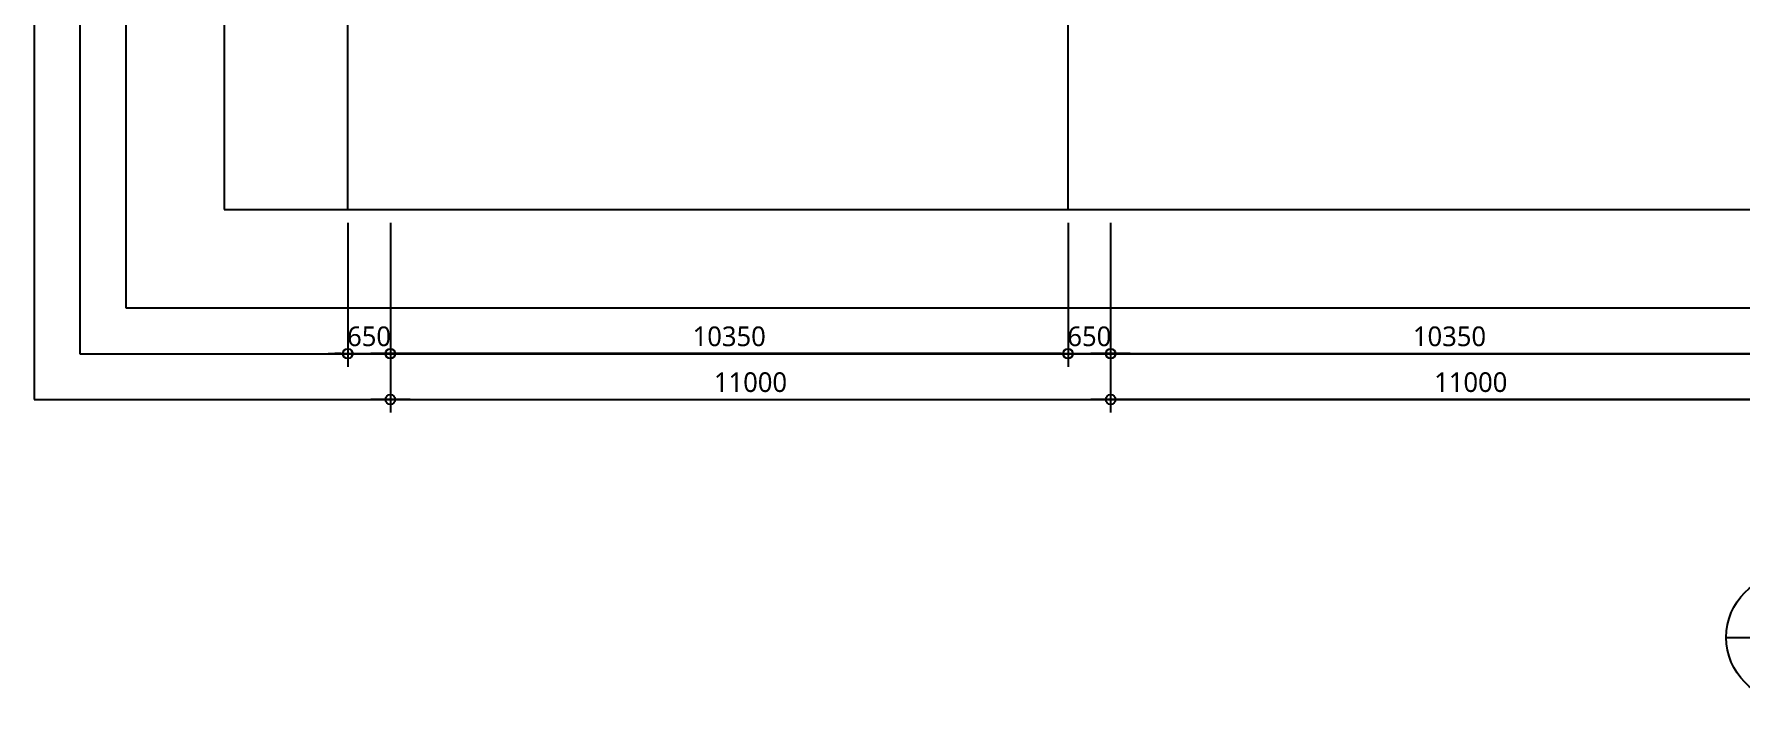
# Model space of a CAD drawing. Header units: millimetres. Extents: x 3775 to 244986, y 1861 to 55808.
# Drawn here: x 87698 to 113763, y 3751 to 13930 of the extents above; entities that cross this region are included whole.
import ezdxf

# ---------------------------------------------------------------- set-up
doc = ezdxf.new("R2010")
doc.units = ezdxf.units.MM
doc.header["$LTSCALE"] = 100
doc.header["$MEASUREMENT"] = 0
doc.header["$PDSIZE"] = -10
doc.linetypes.add('CEN', pattern=[62, 60, -1, 0, -1])
doc.layers.get('0').update_dxf_attribs({"linetype": 'CONTINUOUS'})
doc.layers.get('Defpoints').update_dxf_attribs({"color": 171, "linetype": 'CONTINUOUS'})
for name, color, linetype in [('CEN(ST)', 1, 'CEN'), ('NDIM', 7, 'CONTINUOUS'), ('SYM', 7, 'CONTINUOUS')]:
    doc.layers.add(name, color=color, linetype=linetype)
doc.styles.add('CGS', font='cgse', dxfattribs={"bigfont": 'cgs'})
doc.styles.add('나눔바른고딕', font='NanumBarunGothic.ttf')
doc.dimstyles.new('NDIM 1200', dxfattribs={"dimscale": 75, "dimtxt": 3, "dimasz": 1, "dimexe": 2, "dimexo": 2, "dimgap": 1, "dimtad": 1, "dimdec": 0, "dimdsep": 46, "dimtxsty": 'CGS', "dimblk": 'DOT0', "dimcen": 1, "dimdle": 8, "dimclrd": 256, "dimclre": 256, "dimclrt": 256, "dimadec": 0, "dimazin": 0, "dimtfac": 1, "dimtdec": 0, "dimtix": 1, "dimtmove": 2, "dimatfit": 3, "dimldrblk": 'DOT0', "dimfxl": 1, "dimtolj": 1, "dimtzin": 0, "dimlwd": -1, "dimlwe": -1, "dimarcsym": 0})

# ---------------------------------------------------------------- blocks, each defined once
blk = doc.blocks.new('DOT0')
blk.add_line((-3, 0), (3, 0))
at = {"color": 6}
blk.add_circle((0, 0), 0.75, dxfattribs=at)
blk = doc.blocks.new('*D42')
at = {"layer": 'Defpoints', "color": 0, "ltscale": 0.4, "transparency": 16777216}
for p in [(104138, 11252), (114488, 11252), (114488, 9052)]:
    blk.add_point(p, dxfattribs=at)
at = {"layer": 'NDIM', "ltscale": 0.4, "transparency": 16777216}
for p, q in [((104138, 11052), (104138, 8852)), ((114488, 11052), (114488, 8852)), ((104238, 9052), (114388, 9052))]:
    blk.add_line(p, q, dxfattribs=at)
at = {"layer": 'NDIM', "ltscale": 0.4, "transparency": 16777216, "xscale": 100, "yscale": 100, "zscale": 100, "rotation": 180}
blk.add_blockref('DOT0', (104138, 9052), dxfattribs=at)
at = {"layer": 'NDIM', "ltscale": 0.4, "transparency": 16777216, "xscale": 100, "yscale": 100, "zscale": 100}
blk.add_blockref('DOT0', (114488, 9052), dxfattribs=at)
at = {"layer": 'NDIM', "ltscale": 0.4, "transparency": 16777216, "insert": (109313, 9315), "char_height": 300, "attachment_point": 5, "style": '나눔바른고딕'}
blk.add_mtext('\\A1;10350', dxfattribs=at)
blk = doc.blocks.new('*D44')
at = {"layer": 'Defpoints', "color": 0, "ltscale": 0.4, "transparency": 16777216}
for p in [(103488, 11252), (104138, 11252), (104138, 9052)]:
    blk.add_point(p, dxfattribs=at)
at = {"layer": 'NDIM', "ltscale": 0.4, "transparency": 16777216}
for p, q in [((103488, 11052), (103488, 8852)), ((104138, 11052), (104138, 8852)), ((103388, 9052), (103288, 9052)), ((103488, 9052), (104138, 9052)), ((104238, 9052), (104338, 9052))]:
    blk.add_line(p, q, dxfattribs=at)
at = {"layer": 'NDIM', "ltscale": 0.4, "transparency": 16777216, "xscale": 100, "yscale": 100, "zscale": 100}
blk.add_blockref('DOT0', (103488, 9052), dxfattribs=at)
at = {"layer": 'NDIM', "ltscale": 0.4, "transparency": 16777216, "xscale": 100, "yscale": 100, "zscale": 100, "rotation": 180}
blk.add_blockref('DOT0', (104138, 9052), dxfattribs=at)
at = {"layer": 'NDIM', "ltscale": 0.4, "transparency": 16777216, "insert": (103813, 9315), "char_height": 300, "attachment_point": 5, "style": '나눔바른고딕'}
blk.add_mtext('\\A1;650', dxfattribs=at)
blk = doc.blocks.new('*D45')
at = {"layer": 'Defpoints', "color": 0, "ltscale": 0.4, "transparency": 16777216}
for p in [(93138, 11252), (103488, 11252), (93138, 9052)]:
    blk.add_point(p, dxfattribs=at)
at = {"layer": 'NDIM', "ltscale": 0.4, "transparency": 16777216}
for p, q in [((93138, 11052), (93138, 8852)), ((103488, 11052), (103488, 8852)), ((103388, 9052), (93238, 9052))]:
    blk.add_line(p, q, dxfattribs=at)
at = {"layer": 'NDIM', "ltscale": 0.4, "transparency": 16777216, "xscale": 100, "yscale": 100, "zscale": 100, "rotation": 180}
blk.add_blockref('DOT0', (93138, 9052), dxfattribs=at)
at = {"layer": 'NDIM', "ltscale": 0.4, "transparency": 16777216, "xscale": 100, "yscale": 100, "zscale": 100}
blk.add_blockref('DOT0', (103488, 9052), dxfattribs=at)
at = {"layer": 'NDIM', "ltscale": 0.4, "transparency": 16777216, "insert": (98313, 9315), "char_height": 300, "attachment_point": 5, "style": '나눔바른고딕'}
blk.add_mtext('\\A1;10350', dxfattribs=at)
blk = doc.blocks.new('*D46')
at = {"layer": 'Defpoints', "color": 0, "ltscale": 0.4, "transparency": 16777216}
for p in [(92488, 11252), (93138, 11252), (93138, 9052)]:
    blk.add_point(p, dxfattribs=at)
at = {"layer": 'NDIM', "ltscale": 0.4, "transparency": 16777216}
for p, q in [((92488, 11052), (92488, 8852)), ((93138, 11052), (93138, 8852)), ((92388, 9052), (92288, 9052)), ((92488, 9052), (93138, 9052)), ((93238, 9052), (93338, 9052))]:
    blk.add_line(p, q, dxfattribs=at)
at = {"layer": 'NDIM', "ltscale": 0.4, "transparency": 16777216, "xscale": 100, "yscale": 100, "zscale": 100}
blk.add_blockref('DOT0', (92488, 9052), dxfattribs=at)
at = {"layer": 'NDIM', "ltscale": 0.4, "transparency": 16777216, "xscale": 100, "yscale": 100, "zscale": 100, "rotation": 180}
blk.add_blockref('DOT0', (93138, 9052), dxfattribs=at)
at = {"layer": 'NDIM', "ltscale": 0.4, "transparency": 16777216, "insert": (92813, 9315), "char_height": 300, "attachment_point": 5, "style": '나눔바른고딕'}
blk.add_mtext('\\A1;650', dxfattribs=at)
blk = doc.blocks.new('*D55')
at = {"layer": 'Defpoints', "color": 0, "ltscale": 0.4, "transparency": 16777216}
for p in [(104138, 11252), (115138, 11252), (104138, 8352)]:
    blk.add_point(p, dxfattribs=at)
at = {"layer": 'NDIM', "ltscale": 0.4, "transparency": 16777216}
for p, q in [((104138, 11052), (104138, 8152)), ((115138, 11052), (115138, 8152)), ((115038, 8352), (104238, 8352))]:
    blk.add_line(p, q, dxfattribs=at)
at = {"layer": 'NDIM', "ltscale": 0.4, "transparency": 16777216, "xscale": 100, "yscale": 100, "zscale": 100, "rotation": 180}
blk.add_blockref('DOT0', (104138, 8352), dxfattribs=at)
at = {"layer": 'NDIM', "ltscale": 0.4, "transparency": 16777216, "xscale": 100, "yscale": 100, "zscale": 100}
blk.add_blockref('DOT0', (115138, 8352), dxfattribs=at)
at = {"layer": 'NDIM', "ltscale": 0.4, "transparency": 16777216, "insert": (109638, 8615), "char_height": 300, "attachment_point": 5, "style": '나눔바른고딕'}
blk.add_mtext('\\A1;11000', dxfattribs=at)
blk = doc.blocks.new('*D56')
at = {"layer": 'Defpoints', "color": 0, "ltscale": 0.4, "transparency": 16777216}
for p in [(93138, 11252), (104138, 11252), (104138, 8352)]:
    blk.add_point(p, dxfattribs=at)
at = {"layer": 'NDIM', "ltscale": 0.4, "transparency": 16777216}
for p, q in [((93138, 11052), (93138, 8152)), ((104138, 11052), (104138, 8152)), ((93238, 8352), (104038, 8352))]:
    blk.add_line(p, q, dxfattribs=at)
at = {"layer": 'NDIM', "ltscale": 0.4, "transparency": 16777216, "xscale": 100, "yscale": 100, "zscale": 100, "rotation": 180}
blk.add_blockref('DOT0', (93138, 8352), dxfattribs=at)
at = {"layer": 'NDIM', "ltscale": 0.4, "transparency": 16777216, "xscale": 100, "yscale": 100, "zscale": 100}
blk.add_blockref('DOT0', (104138, 8352), dxfattribs=at)
at = {"layer": 'NDIM', "ltscale": 0.4, "transparency": 16777216, "insert": (98638, 8615), "char_height": 300, "attachment_point": 5, "style": '나눔바른고딕'}
blk.add_mtext('\\A1;11000', dxfattribs=at)

msp = doc.modelspace()

# ---------------------------------------------------------------- linework, layer by layer
at = {"layer": 'CEN(ST)', "ltscale": 10000}
for p, q in [((92488.1, 11251.7), (92488.1, 47221.6)), ((103488.1, 11238.2), (103488.1, 47221.6))]:
    msp.add_line(p, q, dxfattribs=at)
at = {"layer": 'Defpoints', "ltscale": 10000}
for points in [[(87697.8, 8351.7), (153292.6, 8351.7), (153292.6, 50121.6), (87697.8, 50121.6)], [(88397.8, 9051.7), (152592.6, 9051.7), (152592.6, 49421.6), (88397.8, 49421.6)], [(89097.8, 9751.7), (151892.6, 9751.7), (151892.6, 48721.6), (89097.8, 48721.6)], [(90597.8, 11251.7), (150392.6, 11251.7), (150392.6, 47221.6), (90597.8, 47221.6)]]:
    msp.add_lwpolyline(points, close=True, dxfattribs=at)
at = {"layer": 'SYM'}
msp.add_line((113538.4, 4720.8), (128272.2, 4720.8), dxfattribs=at)
msp.add_circle((114508.1, 4720.8), 969.7, dxfattribs=at)

# ---------------------------------------------------------------- dimensions: what is measured, and where the dimension line sits
at = {"layer": 'NDIM', "ltscale": 0.4}
for base, p1, p2, picture, middle in [((93138.1, 9051.7), (92488.1, 11251.7), (93138.1, 11251.7), '*D46', (92813.1, 9314.8)), ((104138.1, 8351.7), (93138.1, 11251.7), (104138.1, 11251.7), '*D56', (98638.1, 8614.6)), ((104138.1, 9051.7), (103488.1, 11251.7), (104138.1, 11251.7), '*D44', (103813.1, 9314.8)), ((114488.1, 9051.7), (104138.1, 11251.7), (114488.1, 11251.7), '*D42', (109313.1, 9314.8))]:
    dim = msp.add_linear_dim(base=base, p1=p1, p2=p2, dimstyle='NDIM 1200', override={"dimscale": 100, "dimtxsty": '나눔바른고딕'}, dxfattribs=at)
    dim.commit()
    dim.dimension.update_dxf_attribs({"geometry": picture, "text_midpoint": middle})
for base, p1, p2, picture, middle in [((93138.1, 9051.7), (103488.1, 11251.7), (93138.1, 11251.7), '*D45', (98313.1, 9314.8)), ((104138.1, 8351.7), (115138.1, 11251.7), (104138.1, 11251.7), '*D55', (109638.1, 8614.6))]:
    dim = msp.add_linear_dim(base=base, p1=p1, p2=p2, angle=180, dimstyle='NDIM 1200', override={"dimscale": 100, "dimtxsty": '나눔바른고딕'}, dxfattribs=at)
    dim.commit()
    dim.dimension.update_dxf_attribs({"geometry": picture, "text_midpoint": middle})

doc.saveas('drawing.dxf')
